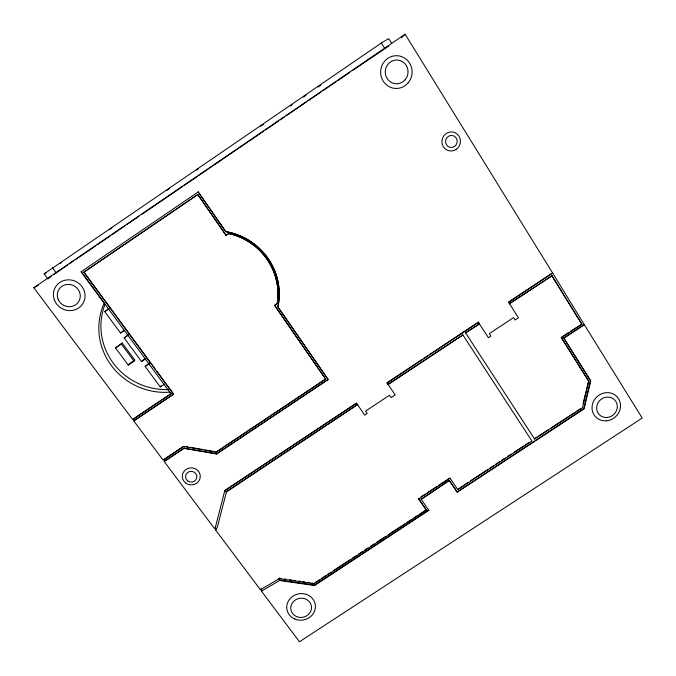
<?xml version="1.0" encoding="UTF-8"?>
<svg xmlns="http://www.w3.org/2000/svg" width="676" height="676" viewBox="0 0 676 676"><rect width="100%" height="100%" fill="white"/><g stroke="black" fill="none" stroke-linecap="round" stroke-linejoin="round"><path stroke-width="1.01" d="M418.503 498.55L426.412 510.143L314.154 583.726L279.196 578.673L260.421 589.742L260.446 588.965M277.126 303.794L277.853 298.53A62.488 61.136 20.6 0 0 233.82 234.8L228.615 233.541L226.021 235.349L197.738 194.536L83.782 272.217L173.512 394.311L133.78 420.979L163.186 460.162L183.678 446.473L216.058 452.21L325.671 379.16L274.625 305.324L277.126 303.642L274.625 305.484L325.671 379.16M279.256 454.314L356.48 403.04L357.528 404.552L226.519 491.52L217.258 527.533L215.5 529.883L260.421 589.742M277.498 455.48L224.838 490.446L215.221 527.905L214.419 528.438L164.226 461.556L164.952 459.587M215.5 529.883L216.413 528.666L216.303 529.35L215.221 527.905M216.472 454.002L328.08 379.371L277.887 306.87A63.721 62.344 20.6 0 0 225.759 231.581L198.195 191.916L225.708 231.665A63.797 62.412 20.6 0 1 277.895 307.031L328.139 379.599L216.472 454.002L184.1 448.281L164.226 461.556M216.058 452.21L325.621 378.923M583.101 403.555L586.041 391.32M586.531 389.283L588.247 382.151M537.074 437.152L534.42 438.893L582.442 407.89L588.813 381.357L561.477 337.662L581.943 324.159L552.022 275.757L509.391 303.744L552.022 275.757M563.733 337.958L590.782 380.934L584.039 408.938L457.17 492.077L583.718 408.684L590.452 380.706L563.733 337.958L584.174 324.472L642.2 418.055L299.451 641.769L261.468 591.145L261.35 589.109M184.1 448.281L216.531 453.697M170.977 393.863L81.145 271.727L104.222 303.11A64.879 62.623 18.9 0 0 169.735 392.181L170.977 393.863L132.716 419.559L33.8 287.731L405.11 34.231L552.664 273.104L508.648 302.324L518.45 317.805L515.112 320.018L513.566 317.585L489.356 333.64L490.911 336.056L488.41 337.713L478.287 322.165L430.02 354.216M149.142 363.13L145.154 366.451L160.263 386.959L160.88 385.759M133.78 420.979L134.744 419.204M226.021 235.349L228.615 233.541M128.305 334.781L124.173 337.983L141.554 361.575L144.749 358.829M134.034 361.161L134.786 360.088L122.17 343.002L115.511 347.929L128.229 365.082L134.034 361.161L121.342 343.983L122.17 343.002M128.229 365.082L129.015 363.992M109.005 308.535L104.746 311.619L120.522 333.031L123.852 330.42M401.4 37.856L405.11 34.231M51.19 276.476L47.869 278.918L44.109 273.881L381.332 43.002L388.717 38.617L391.615 43.264M60.037 263.42L61.541 262.305M53.691 274.65L67.516 265.077M109.394 229.62L112.005 227.837M166.82 190.395L169.422 188.612M196.395 170.183L198.136 169M260.784 126.209L263.395 124.426M290.367 105.997L292.108 104.814M303.414 97.082L306.025 95.299M318.21 86.984L320.813 85.201M69.256 263.894L73.616 260.919M75.357 259.728L95.401 246.039M97.15 244.847L110.222 235.924M111.962 234.733L125.035 225.809M126.784 224.618L138.986 216.286M141.597 214.503L182.562 186.542M184.303 185.351L197.375 176.428M199.124 175.236L212.196 166.313M213.937 165.121L263.615 131.203M265.364 130.012L278.436 121.089M280.177 119.897L284.537 116.923M286.278 115.731L306.321 102.051M308.07 100.859L321.142 91.936M322.883 90.745L335.955 81.821M337.696 80.63L349.898 72.298M352.517 70.515L388.835 46.019M81.145 271.727L198.279 191.883M83.782 272.217L197.831 194.494L226.08 235.265M104.746 311.619L108.937 308.771M120.522 333.031L124.697 330.209M124.173 337.983L128.339 335.161M115.511 347.929L121.342 343.983M129.834 363.435L134.786 360.088M141.554 361.575L145.703 358.779M145.154 366.451L150.123 363.096M160.263 386.959L164.395 384.188M171.087 393.618L133.696 418.723L134.761 420.142L173.622 394.057L156.815 371.192M182.917 446.743L164.116 459.3L165.164 460.686L184.202 447.977M357.528 404.552L226.468 491.875L224.787 490.793L356.573 403.293L364.719 415.115L367.186 413.484L365.564 411.118L389.46 395.266L391.074 397.64L395.198 394.911L387.01 382.768L422.12 359.463M423.877 358.297L428.263 355.382M508.403 302.18L551.489 273.569M387.128 383.005L478.507 322.342M388.049 384.298L462.916 334.916L388.168 384.534L387.01 382.768M465.57 332.837L479.512 323.897L465.57 332.837L534.691 439.18M568.846 332.415L561.173 337.476L588.813 381.357M570.544 331.291L581.943 324.159M564.038 338.144L584.495 324.641M261.468 591.145L279.56 580.481L314.56 585.526L428.787 510.211L314.517 585.095L279.551 580.05L279.188 578.242L281.241 578.546M421.114 496.835L425.474 493.979M427.215 492.838L436.797 486.543M438.547 485.402L448.999 478.532M450.055 478.287L418.647 498.905L426.412 510.143M449.303 480.433L421.19 499.327L449.303 480.433L456.976 491.739M314.999 582.712L319.41 579.822M321.176 578.664L325.595 575.766M327.361 574.608L330.894 572.293M333.538 570.561L350.32 559.559M352.086 558.401L356.497 555.511M358.263 554.354L362.682 551.455M364.449 550.298L367.981 547.982M370.625 546.25L374.158 543.935M376.811 542.203L385.641 536.414M388.286 534.674L405.068 523.68M406.834 522.523L411.245 519.624M413.011 518.467L417.43 515.577M419.196 514.419L426.26 509.788M468.13 482.343L457.737 489.618L531.902 441.014L462.714 334.73M470.775 480.611L487.531 469.626M489.297 468.468L493.708 465.578M495.474 464.42L499.885 461.531M501.643 460.373L505.175 458.066M507.82 456.325L511.352 454.018M513.997 452.286L523.697 445.923M525.463 444.766L528.987 442.459M538.84 435.995L548.557 429.632M551.202 427.891L567.984 416.898M569.758 415.74L574.169 412.842M575.935 411.684L580.354 408.786M33.8 287.731L38.321 285.356M44.109 273.881L46.002 273.045M284.326 578.986L286.379 579.281M289.463 579.729L291.517 580.025M293.57 580.321L295.623 580.616M298.707 581.064L300.761 581.36M302.814 581.656L304.868 581.952M307.952 582.399L310.005 582.695M312.058 582.991L314.154 583.726M185.799 446.532L187.818 446.887M189.838 447.242L202.977 449.574M205.005 449.929L215.112 451.72M228.564 233.626L233.778 234.876A62.555 61.203 20.6 0 1 277.861 298.682M552.664 273.104L584.174 324.472M224.838 490.446L226.519 491.52M261.215 589.218L262.263 590.621M52.398 267.713L56.184 272.817M83.993 272.09L155.564 369.493M421.038 498.981L428.947 510.566M449.87 477.966L457.737 489.618M449.489 480.763L457.17 492.077M478.287 322.165L479.292 323.719M381.332 43.002L384.762 48.495M551.726 275.639L581.622 323.981M314.517 585.095L314.56 585.526M279.551 580.05L279.56 580.481L279.188 578.242M168.983 389.587A64.102 61.905 19.1 0 1 105.11 304.132M456.106 149.404A9.557 9.21 -73.3 0 0 455.463 132.927A9.557 9.21 -73.3 0 0 441.935 142.028A9.557 9.21 -73.3 0 0 456.106 149.404M454.492 146.472A6.042 5.822 -73.3 0 0 454.086 136.053A6.042 5.822 -73.3 0 0 445.535 141.808A6.042 5.822 -73.3 0 0 454.492 146.472M185.528 482.884A8.991 8.509 2.2 0 0 200.147 477.847A8.991 8.509 2.2 0 0 188.173 468.367A8.991 8.509 2.2 0 0 185.528 482.884M187.565 480.83A5.687 5.383 2.2 0 0 196.8 477.645A5.687 5.383 2.2 0 0 189.229 471.654A5.687 5.383 2.2 0 0 187.565 480.83M294.778 619.013A14.373 13.275 -10.5 0 0 315.379 605.611A14.373 13.275 -10.5 0 0 293.08 596.055A14.373 13.275 -10.5 0 0 294.778 619.013M296.578 616.605A10.41 9.616 -10.5 0 0 311.501 606.879A10.41 9.616 -10.5 0 0 295.336 599.975A10.41 9.616 -10.5 0 0 296.578 616.605M54.494 300.271A16.021 15.218 27.9 0 0 81.652 305.298A16.021 15.218 27.9 0 0 71.563 280.101A16.021 15.218 27.9 0 0 54.494 300.271M58.111 299.206A11.61 11.027 27.9 0 0 77.791 302.84A11.61 11.027 27.9 0 0 70.473 284.588A11.61 11.027 27.9 0 0 58.111 299.206M408.034 83.013A16.385 15.734 -86.8 0 0 399.66 56.049A16.385 15.734 -86.8 0 0 381.391 77.191A16.385 15.734 -86.8 0 0 408.034 83.013M405.11 79.819A11.872 11.399 -86.8 0 0 399.034 60.282A11.872 11.399 -86.8 0 0 385.802 75.611A11.872 11.399 -86.8 0 0 405.11 79.819M606.372 420.818A14.703 13.664 -40.9 0 0 618.574 398.747A14.703 13.664 -40.9 0 0 593.874 400.691A14.703 13.664 -40.9 0 0 606.372 420.818M607.048 417.472A10.655 9.895 -40.9 0 0 615.878 401.476A10.655 9.895 -40.9 0 0 597.981 402.896A10.655 9.895 -40.9 0 0 607.048 417.472"/></g></svg>
